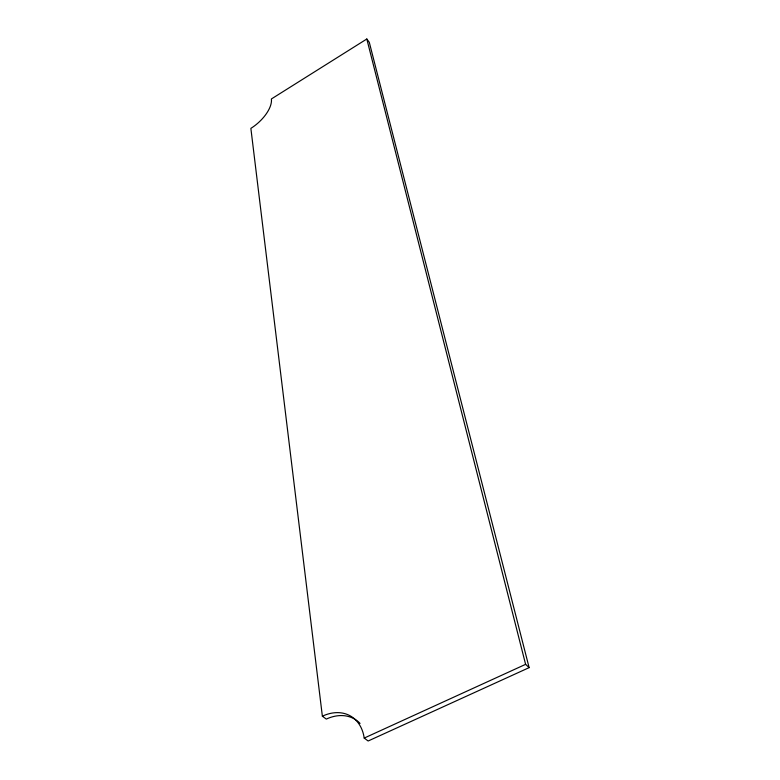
<?xml version="1.0" encoding="UTF-8"?>
<svg xmlns="http://www.w3.org/2000/svg" width="780" height="780" viewBox="0 0 780 780"><rect width="100%" height="100%" fill="white"/><g stroke="black" fill="none" stroke-linecap="round" stroke-linejoin="round"><path stroke-width="1.17" d="M322.364 716.186A45.962 33.628 -59.9 0 1 364.211 738.075L368.14 741L529.133 667.641L369.291 42.305L366.815 39L271.372 98.972A27.329 13.25 -41.3 0 1 250.868 128.368L322.364 716.186L326.303 719.092A45.815 33.637 -60.1 0 1 360.048 723.401M364.211 738.075L525.603 664.346L529.133 667.641M366.815 39L525.603 664.346"/></g></svg>
